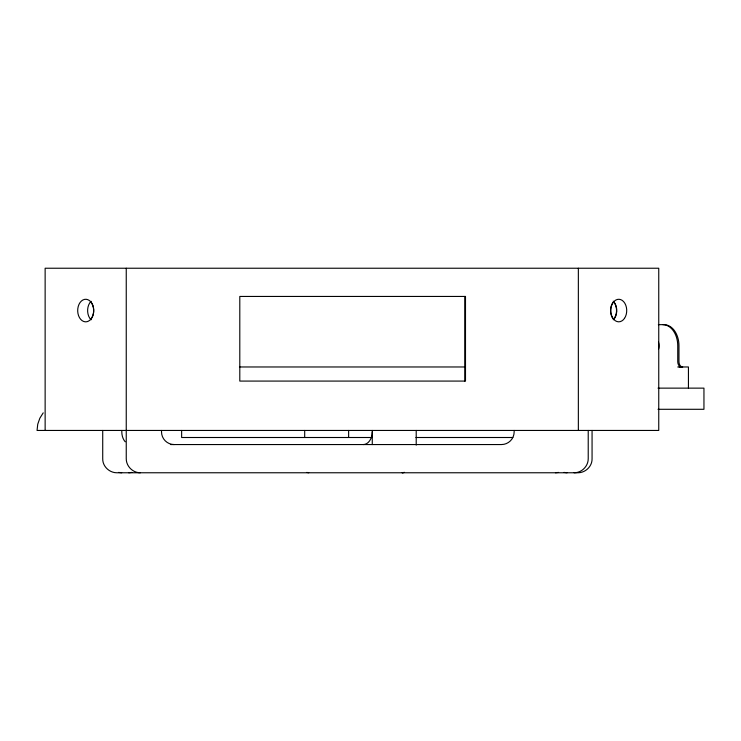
<?xml version="1.0" encoding="UTF-8"?>
<svg xmlns="http://www.w3.org/2000/svg" width="741" height="741" viewBox="0 0 741 741"><rect width="100%" height="100%" fill="white"/><g stroke="black" fill="none" stroke-linecap="round" stroke-linejoin="round"><path stroke-width="1.11" d="M43.21 412.857L39.847 418.211L37.754 424.176L37.05 430.447L658.749 430.447L658.749 268.233L45.136 268.233L45.136 430.447M682.693 366.971L677.746 366.971M128.739 472.767L131.879 472.415M555.454 472.767L558.594 472.415M574.118 472.767C581.657 472.86 588.308 466.209 588.224 458.66L588.224 430.447M658.351 324.651L664.01 324.651A21.156 14.959 90 0 1 678.969 345.815L678.969 361.682A5.289 3.724 -90 0 0 681.868 366.841M239.445 366.971L465.357 366.971M679.127 366.971L688.435 366.971L688.435 388.136M658.008 388.136L703.95 388.136L703.95 409.291L658.008 409.291M372.056 437.505L181.638 437.505L181.638 430.447M415.905 437.505L512.846 437.505M170.68 444.554L501.472 444.554A12.699 12.699 0 0 0 514.161 431.864L514.161 430.447M563.92 472.415L567.06 472.767M140.355 472.767C132.806 472.86 126.155 466.209 126.248 458.66L126.248 268.233M118.551 472.415L121.691 472.767M306.765 472.415L308.738 472.767M592.068 430.447L592.068 458.66C592.328 466.256 585.529 472.758 578.045 472.767L116.8 472.767C109.307 472.767 102.462 466.284 102.721 458.66L102.721 430.447M578.351 268.233L578.351 430.447M464.792 296.446L464.792 381.078M416.21 430.447L416.21 445.119M372.269 430.447L372.269 444.554M348.631 430.447L348.631 437.06M304.69 430.447L304.69 437.394M161.51 430.447L161.51 431.864A12.699 12.699 0 0 0 174.209 444.554M121.802 430.447L121.802 431.864A12.699 9.012 -90 0 0 125.201 441.784M614.141 302.467A11.282 7.984 -90 0 1 613.233 319.714M90.55 301.596A11.282 8.012 -90 0 1 90.55 319.501M612.983 318.63A11.282 7.984 -90 0 1 610.871 313.61M610.714 312.656A11.282 7.984 -90 0 1 610.816 307.774M611.019 306.83A11.282 7.984 -90 0 1 612.835 302.671M91.041 319.797A11.282 8.012 -90 0 1 91.041 301.3M613.187 301.152A11.282 7.984 -90 0 1 613.502 319.64M372.269 431.864A12.699 9.012 -90 0 1 363.247 444.554M680.655 366.841A5.289 3.742 -90 0 1 677.746 361.682L677.746 345.815A21.156 14.959 -90 0 0 662.787 324.651M658.48 342.138A8.818 6.234 -90 0 1 658.656 348.881M404.401 472.415L402.187 472.767L404.419 472.415M465.496 296.446L239.797 296.446L239.797 381.078L465.496 381.078L465.496 296.446M624.515 318.334A11.282 7.984 -90 0 0 620.625 299.586A11.282 7.984 -90 0 0 611.084 313.73A11.282 7.984 -90 0 0 624.515 318.334M91.375 318.528A11.282 8.012 -90 0 0 87.781 299.651A11.282 8.012 -90 0 0 77.962 313.471A11.282 8.012 -90 0 0 91.375 318.528"/></g></svg>
